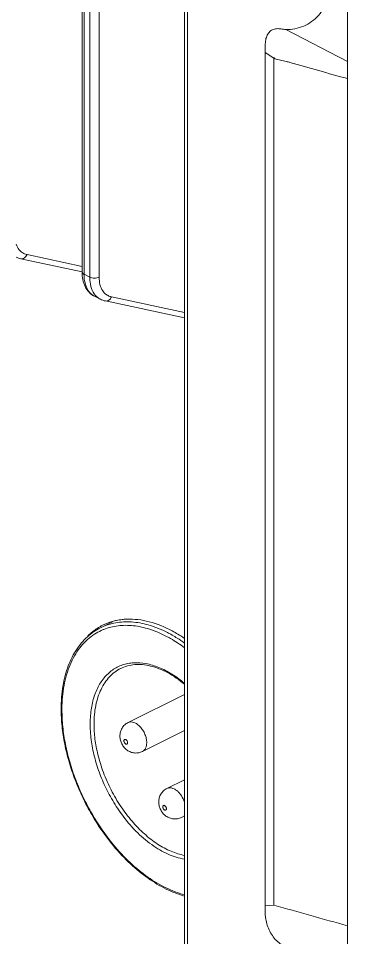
# Model space of a CAD drawing. Header units: millimetres. Extents: x 0 to 2382, y 0 to 1684.
# Drawn here: x 1961.9 to 1986.2, y 900.1 to 967.8 of the extents above; entities that cross this region are included whole.
import ezdxf

# ---------------------------------------------------------------- set-up
doc = ezdxf.new("R2010")
doc.units = ezdxf.units.MM
doc.layers.get('0').update_dxf_attribs({"lineweight": 13})

msp = doc.modelspace()

# ---------------------------------------------------------------- linework, layer by layer
at = {"lineweight": 9}
for p, q in [((1986.208, 1189.984), (1986.208, 853.966)), ((1966.632, 949.141), (1966.632, 1018.856)), ((1966.779, 1018.68), (1966.779, 948.964)), ((1967.191, 948.758), (1967.191, 1018.473)), ((1967.889, 1018.469), (1967.889, 948.753)), ((1974.178, 1016.732), (1974.178, 891.489)), ((1974.401, 891.03), (1974.401, 1016.258)), ((1981.649, 966.992), (1986.208, 964.639)), ((1980.139, 965.298), (1980.774, 964.888)), ((1980.139, 965.298), (1980.139, 902.459)), ((1980.774, 902.517), (1980.774, 964.888)), ((1966.632, 949.549), (1962.573, 950.42)), ((1962.124, 950.112), (1966.633, 949.145)), ((1966.779, 948.964), (1967.191, 948.758)), ((1967.542, 947.35), (1967.988, 947.127)), ((1967.988, 947.127), (1967.988, 947.127)), ((1968.347, 947.001), (1974.178, 945.75)), ((1974.178, 946.154), (1968.796, 947.309)), ((1967.979, 922.934), (1968.872, 923.38)), ((1970.024, 915.963), (1974.178, 918.04)), ((1965.147, 916.982), (1965.147, 916.897)), ((1971.088, 913.835), (1974.178, 915.379)), ((1972.888, 911.111), (1974.178, 911.756)), ((1973.952, 908.982), (1974.178, 909.095)), ((1980.774, 902.517), (1980.139, 902.459))]:
    msp.add_line(p, q, dxfattribs=at)
for centre, radius, start, end in [((1962.785, 951.41), 1.013, 243.3687, 257.90688), ((1969.008, 948.299), 1.013, 243.3687, 257.90688), ((1970.017, 919.38), 4.189, 106.02541, 116.51854), ((1970.051, 919.263), 4.312, 101.80646, 106.03006), ((1970.193, 919.179), 4.455, 131.03692, 134.64375), ((1969.955, 919.031), 4.376, 126.95584, 130.00112), ((1970.114, 919.268), 4.336, 128.89248, 131.02893), ((1970.06, 919.335), 4.25, 125.99676, 128.89409), ((1970.014, 919.399), 4.171, 119.94325, 125.99682), ((1969.997, 919.427), 4.139, 116.55566, 119.9335), ((1969.807, 919.278), 4.087, 113.48227, 116.5662), ((1969.727, 919.085), 4.024, 111.63865, 114.83969), ((1980.9, 916.85), 15.561, 219.77133, 220.00957)]:
    msp.add_arc(centre, radius, start, end, dxfattribs=at)
for points, knots in [([(1981.649, 966.992), (1982.097, 966.979), (1982.784, 967.107), (1983.573, 967.55), (1984.269, 968.183), (1984.894, 969.297), (1985.043, 970.323), (1985.04, 970.856)], [0, 0, 0, 0, 0.233896, 0.35079, 0.470009, 0.721508, 1, 1, 1, 1]), ([(1981.649, 966.992), (1981.532, 966.995), (1981.304, 967.032), (1980.969, 967.072), (1980.649, 966.99), (1980.398, 966.784), (1980.227, 966.487), (1980.138, 966.122), (1980.131, 965.718), (1980.139, 965.439), (1980.139, 965.298)], [0, 0, 0, 0, 0.12341, 0.243011, 0.352285, 0.460042, 0.576226, 0.706629, 0.851115, 1, 1, 1, 1]), ([(1980.773, 964.888), (1980.779, 964.893), (1980.795, 964.9), (1980.828, 964.882), (1980.841, 964.857), (1980.847, 964.84)], [0, 0, 0, 0, 0.215321, 0.460535, 1, 1, 1, 1]), ([(1980.847, 964.84), (1980.986, 964.806), (1981.262, 964.737), (1981.634, 964.653), (1981.863, 964.587), (1981.955, 964.56)], [0, 0, 0, 0, 0.374133, 0.748222, 1, 1, 1, 1]), ([(1986.206, 963.374), (1985.494, 963.562), (1984.078, 963.962), (1982.663, 964.364), (1981.955, 964.56)], [0, 0, 0, 0, 0.500768, 1, 1, 1, 1]), ([(1962.091, 950.674), (1962.057, 950.707), (1961.921, 950.853), (1961.827, 951.033), (1961.776, 951.176)], [0, 0, 0, 0, 0.238224, 1, 1, 1, 1]), ([(1962.124, 950.113), (1962.167, 950.103), (1962.261, 950.105), (1962.441, 950.189), (1962.535, 950.323), (1962.573, 950.42)], [0, 0, 0, 0, 0.224227, 0.463455, 1, 1, 1, 1]), ([(1966.632, 949.141), (1966.632, 948.951), (1966.665, 948.581), (1966.83, 948.064), (1967.119, 947.63), (1967.393, 947.424), (1967.542, 947.35)], [0, 0, 0, 0, 0.269976, 0.523615, 0.76416, 1, 1, 1, 1]), ([(1966.779, 948.964), (1966.757, 948.975), (1966.691, 949.013), (1966.632, 949.086), (1966.632, 949.141)], [0, 0, 0, 0, 0.307742, 1, 1, 1, 1]), ([(1966.904, 948.141), (1966.883, 948.203), (1966.806, 948.47), (1966.779, 948.751), (1966.779, 948.964)], [0, 0, 0, 0, 0.234567, 1, 1, 1, 1]), ([(1967.889, 948.753), (1967.781, 948.702), (1967.539, 948.666), (1967.297, 948.705), (1967.191, 948.758)], [0, 0, 0, 0, 0.501923, 1, 1, 1, 1]), ([(1967.191, 948.758), (1967.191, 948.684), (1967.201, 948.405), (1967.253, 948.126), (1967.322, 947.932)], [0, 0, 0, 0, 0.264671, 1, 1, 1, 1]), ([(1967.998, 948.065), (1967.98, 948.116), (1967.913, 948.34), (1967.889, 948.575), (1967.889, 948.753)], [0, 0, 0, 0, 0.235832, 1, 1, 1, 1]), ([(1967.226, 947.586), (1967.191, 947.623), (1967.054, 947.788), (1966.957, 947.986), (1966.904, 948.141)], [0, 0, 0, 0, 0.236563, 1, 1, 1, 1]), ([(1967.542, 947.35), (1967.454, 947.394), (1967.344, 947.47), (1967.249, 947.562), (1967.226, 947.586)], [0, 0, 0, 0, 0.744907, 1, 1, 1, 1]), ([(1967.322, 947.932), (1967.343, 947.872), (1967.433, 947.653), (1967.572, 947.451), (1967.698, 947.331)], [0, 0, 0, 0, 0.265452, 1, 1, 1, 1]), ([(1968.313, 947.563), (1968.279, 947.595), (1968.144, 947.742), (1968.049, 947.922), (1967.998, 948.065)], [0, 0, 0, 0, 0.238224, 1, 1, 1, 1]), ([(1968.347, 947.001), (1968.39, 946.992), (1968.483, 946.993), (1968.664, 947.078), (1968.758, 947.211), (1968.796, 947.309)], [0, 0, 0, 0, 0.224227, 0.463455, 1, 1, 1, 1]), ([(1968.179, 923.027), (1968.348, 923.1), (1968.701, 923.226), (1969.256, 923.344), (1969.835, 923.391), (1970.649, 923.36), (1971.712, 923.135), (1972.527, 922.792), (1972.935, 922.583)], [0, 0, 0, 0, 0.11252, 0.226789, 0.343947, 0.464977, 0.721274, 1, 1, 1, 1]), ([(1969.726, 923.564), (1969.678, 923.56), (1969.492, 923.542), (1969.306, 923.512), (1969.169, 923.483)], [0, 0, 0, 0, 0.25244, 1, 1, 1, 1]), ([(1973.066, 922.817), (1972.523, 923.088), (1971.436, 923.502), (1970.268, 923.608), (1969.726, 923.564)], [0, 0, 0, 0, 0.527223, 1, 1, 1, 1]), ([(1967.325, 922.528), (1967.376, 922.567), (1967.585, 922.716), (1967.807, 922.848), (1967.979, 922.934)], [0, 0, 0, 0, 0.251137, 1, 1, 1, 1]), ([(1967.406, 922.372), (1967.456, 922.407), (1967.657, 922.543), (1967.871, 922.66), (1968.036, 922.736)], [0, 0, 0, 0, 0.250926, 1, 1, 1, 1]), ([(1968.243, 922.825), (1968.407, 922.89), (1968.749, 923), (1969.284, 923.1), (1969.84, 923.133), (1970.621, 923.09), (1971.638, 922.864), (1972.418, 922.532), (1972.808, 922.331)], [0, 0, 0, 0, 0.112385, 0.226711, 0.344028, 0.465236, 0.721695, 1, 1, 1, 1]), ([(1972.935, 922.583), (1972.979, 922.56), (1973.159, 922.466), (1973.334, 922.367), (1973.465, 922.289)], [0, 0, 0, 0, 0.246942, 1, 1, 1, 1]), ([(1974.187, 922.156), (1974.095, 922.219), (1973.732, 922.457), (1973.355, 922.672), (1973.066, 922.817)], [0, 0, 0, 0, 0.256648, 1, 1, 1, 1]), ([(1965.088, 916.967), (1965.088, 917.528), (1965.148, 918.356), (1965.371, 919.411), (1965.669, 920.354), (1966.098, 921.212), (1966.659, 921.935), (1966.976, 922.243), (1967.143, 922.383)], [0, 0, 0, 0, 0.281911, 0.414386, 0.54116, 0.778567, 0.890873, 1, 1, 1, 1]), ([(1965.147, 916.982), (1965.151, 917.559), (1965.244, 918.663), (1965.612, 919.969), (1966.052, 920.87), (1966.439, 921.457), (1966.887, 921.963), (1967.228, 922.247), (1967.406, 922.372)], [0, 0, 0, 0, 0.285784, 0.545472, 0.666165, 0.781431, 0.892275, 1, 1, 1, 1]), ([(1972.808, 922.331), (1972.925, 922.271), (1973.4, 922.013), (1973.852, 921.714), (1974.18, 921.47)], [0, 0, 0, 0, 0.242302, 1, 1, 1, 1]), ([(1973.465, 922.289), (1973.525, 922.253), (1973.769, 922.104), (1974.006, 921.945), (1974.181, 921.82)], [0, 0, 0, 0, 0.246115, 1, 1, 1, 1]), ([(1974.18, 918.851), (1973.884, 919.1), (1973.281, 919.544), (1972.324, 920.041), (1971.375, 920.332), (1970.596, 920.391), (1970.015, 920.32), (1969.606, 920.212), (1969.221, 920.05), (1968.862, 919.834), (1968.534, 919.566), (1968.133, 919.136), (1967.72, 918.47), (1967.39, 917.529), (1967.223, 916.459), (1967.221, 915.292), (1967.382, 914.062), (1967.703, 912.803), (1968.173, 911.554), (1968.779, 910.352), (1969.267, 909.597), (1969.529, 909.236)], [0, 0, 0, 0, 0.066917, 0.128725, 0.18533, 0.237331, 0.262063, 0.286232, 0.310117, 0.334017, 0.358231, 0.383037, 0.435248, 0.492112, 0.55419, 0.621356, 0.69296, 0.767973, 0.845111, 0.922944, 1, 1, 1, 1]), ([(1969.475, 919.942), (1969.322, 919.866), (1969.026, 919.682), (1968.633, 919.328), (1968.293, 918.898), (1968.01, 918.399), (1967.788, 917.837), (1967.569, 916.991), (1967.511, 916.315), (1967.511, 915.856)], [0, 0, 0, 0, 0.107708, 0.217563, 0.331491, 0.451036, 0.577282, 0.710839, 1, 1, 1, 1]), ([(1974.181, 918.779), (1973.793, 919.104), (1973.184, 919.531), (1972.319, 919.937), (1971.697, 920.138), (1971.094, 920.241), (1970.516, 920.245), (1969.972, 920.151), (1969.634, 920.022), (1969.476, 919.943)], [0, 0, 0, 0, 0.296355, 0.432094, 0.559182, 0.678074, 0.789864, 0.896361, 1, 1, 1, 1]), ([(1968.94, 906.895), (1968.345, 907.61), (1967.541, 908.77), (1966.664, 910.429), (1966.105, 911.728), (1965.659, 913.051), (1965.334, 914.376), (1965.135, 915.682), (1965.088, 916.545), (1965.088, 916.967)], [0, 0, 0, 0, 0.253943, 0.383281, 0.512327, 0.639737, 0.764222, 0.884644, 1, 1, 1, 1]), ([(1968.934, 906.975), (1968.349, 907.68), (1967.559, 908.825), (1966.696, 910.461), (1966.146, 911.741), (1965.708, 913.044), (1965.388, 914.349), (1965.193, 915.633), (1965.147, 916.482), (1965.147, 916.897)], [0, 0, 0, 0, 0.254148, 0.383604, 0.512744, 0.640199, 0.764656, 0.884937, 1, 1, 1, 1]), ([(1967.511, 915.856), (1967.511, 915.486), (1967.564, 914.727), (1967.705, 913.979), (1967.797, 913.601)], [0, 0, 0, 0, 0.486918, 1, 1, 1, 1]), ([(1970.024, 915.963), (1969.933, 915.918), (1969.762, 915.8), (1969.568, 915.558), (1969.448, 915.273), (1969.422, 915.068), (1969.422, 914.966)], [0, 0, 0, 0, 0.25012, 0.500168, 0.750094, 1, 1, 1, 1]), ([(1970.024, 915.963), (1970.055, 915.979), (1970.121, 916.003), (1970.268, 916.021), (1970.471, 915.981), (1970.707, 915.851), (1970.93, 915.651), (1971.124, 915.394), (1971.275, 915.1), (1971.372, 914.791), (1971.397, 914.58), (1971.397, 914.478)], [0, 0, 0, 0, 0.044803, 0.091024, 0.191743, 0.30778, 0.438551, 0.579771, 0.725084, 0.867351, 1, 1, 1, 1]), ([(1969.422, 914.966), (1969.422, 914.866), (1969.447, 914.666), (1969.553, 914.382), (1969.722, 914.13), (1969.944, 913.925), (1970.21, 913.781), (1970.504, 913.712), (1970.807, 913.726), (1970.999, 913.79), (1971.088, 913.835)], [0, 0, 0, 0, 0.125028, 0.250462, 0.375831, 0.500805, 0.625535, 0.750273, 0.8751, 1, 1, 1, 1]), ([(1969.714, 914.613), (1969.714, 914.632), (1969.719, 914.669), (1969.745, 914.706), (1969.774, 914.721), (1969.807, 914.726), (1969.854, 914.712), (1969.904, 914.672), (1969.947, 914.615), (1969.975, 914.549), (1969.983, 914.501), (1969.983, 914.478)], [0, 0, 0, 0, 0.120988, 0.220914, 0.26787, 0.316258, 0.425549, 0.557476, 0.705978, 0.858213, 1, 1, 1, 1]), ([(1969.983, 914.478), (1969.983, 914.459), (1969.978, 914.422), (1969.952, 914.385), (1969.924, 914.37), (1969.89, 914.365), (1969.844, 914.379), (1969.793, 914.419), (1969.751, 914.476), (1969.722, 914.542), (1969.714, 914.59), (1969.714, 914.613)], [0, 0, 0, 0, 0.120988, 0.220915, 0.267871, 0.316259, 0.425549, 0.557476, 0.705979, 0.858214, 1, 1, 1, 1]), ([(1971.397, 914.478), (1971.397, 914.406), (1971.386, 914.268), (1971.327, 914.08), (1971.228, 913.929), (1971.137, 913.859), (1971.088, 913.835)], [0, 0, 0, 0, 0.289634, 0.549548, 0.782809, 1, 1, 1, 1]), ([(1967.797, 913.601), (1967.906, 913.155), (1968.183, 912.267), (1968.75, 910.989), (1969.456, 909.786), (1970.278, 908.698), (1971.047, 907.905), (1971.698, 907.364), (1972.338, 906.909), (1973.149, 906.465), (1973.841, 906.246), (1974.178, 906.183)], [0, 0, 0, 0, 0.134435, 0.271541, 0.408382, 0.542019, 0.669768, 0.730763, 0.78952, 0.899678, 1, 1, 1, 1]), ([(1972.888, 911.111), (1972.796, 911.065), (1972.626, 910.947), (1972.432, 910.706), (1972.312, 910.42), (1972.285, 910.215), (1972.285, 910.114)], [0, 0, 0, 0, 0.25012, 0.500168, 0.750094, 1, 1, 1, 1]), ([(1972.888, 911.111), (1972.938, 911.136), (1973.052, 911.168), (1973.238, 911.153), (1973.43, 911.081), (1973.619, 910.957), (1973.798, 910.788), (1974.012, 910.511), (1974.13, 910.267), (1974.184, 910.096)], [0, 0, 0, 0, 0.091928, 0.191022, 0.301853, 0.425691, 0.56111, 0.704992, 1, 1, 1, 1]), ([(1972.285, 910.113), (1972.285, 910.014), (1972.311, 909.813), (1972.417, 909.53), (1972.585, 909.278), (1972.807, 909.072), (1973.073, 908.929), (1973.368, 908.86), (1973.671, 908.873), (1973.863, 908.937), (1973.952, 908.982)], [0, 0, 0, 0, 0.125028, 0.250462, 0.375831, 0.500805, 0.625535, 0.750273, 0.8751, 1, 1, 1, 1]), ([(1972.578, 909.76), (1972.578, 909.78), (1972.583, 909.816), (1972.609, 909.854), (1972.638, 909.868), (1972.671, 909.873), (1972.718, 909.859), (1972.768, 909.819), (1972.81, 909.763), (1972.839, 909.696), (1972.847, 909.649), (1972.847, 909.626)], [0, 0, 0, 0, 0.120988, 0.220914, 0.26787, 0.316258, 0.425549, 0.557476, 0.705978, 0.858213, 1, 1, 1, 1]), ([(1972.847, 909.626), (1972.847, 909.606), (1972.842, 909.57), (1972.816, 909.532), (1972.787, 909.517), (1972.754, 909.513), (1972.707, 909.527), (1972.657, 909.566), (1972.615, 909.623), (1972.586, 909.689), (1972.578, 909.737), (1972.578, 909.76)], [0, 0, 0, 0, 0.120988, 0.220915, 0.267871, 0.316259, 0.425549, 0.557476, 0.705979, 0.858214, 1, 1, 1, 1]), ([(1969.529, 909.236), (1969.853, 908.792), (1970.539, 907.974), (1971.527, 907.114), (1972.353, 906.578), (1973.143, 906.173), (1973.769, 905.974), (1974.182, 905.908)], [0, 0, 0, 0, 0.281632, 0.545047, 0.668286, 0.78526, 1, 1, 1, 1]), ([(1974.18, 903.289), (1973.715, 903.409), (1972.771, 903.769), (1971.42, 904.579), (1970.114, 905.658), (1969.317, 906.513), (1968.934, 906.975)], [0, 0, 0, 0, 0.221117, 0.462644, 0.723336, 1, 1, 1, 1]), ([(1974.181, 903.191), (1973.718, 903.317), (1972.781, 903.683), (1971.443, 904.491), (1970.15, 905.555), (1969.361, 906.394), (1968.982, 906.846)], [0, 0, 0, 0, 0.223252, 0.465275, 0.725113, 1, 1, 1, 1]), ([(1981.65, 899.35), (1981.537, 899.446), (1981.297, 899.621), (1980.942, 899.908), (1980.645, 900.277), (1980.407, 900.697), (1980.239, 901.145), (1980.112, 901.734), (1980.14, 902.175), (1980.139, 902.459)], [0, 0, 0, 0, 0.12178, 0.244524, 0.374298, 0.507703, 0.639929, 0.766548, 1, 1, 1, 1]), ([(1980.773, 902.516), (1981.678, 902.265), (1983.49, 901.763), (1985.296, 901.242), (1986.206, 901.003)], [0, 0, 0, 0, 0.499848, 1, 1, 1, 1])]:
    msp.add_open_spline(points, degree=3, knots=knots, dxfattribs=at)
for points in [[(1962.124, 950.112), (1962, 950.139), (1961.879, 950.181), (1961.765, 950.238)], [(1962.332, 950.505), (1962.244, 950.549), (1962.162, 950.607), (1962.091, 950.674)], [(1968.554, 947.394), (1968.466, 947.438), (1968.385, 947.495), (1968.313, 947.563)], [(1967.698, 947.331), (1967.784, 947.249), (1967.882, 947.18), (1967.988, 947.127)], [(1968.347, 947.001), (1968.223, 947.028), (1968.101, 947.07), (1967.988, 947.127)]]:
    msp.add_open_spline(points, degree=3, dxfattribs=at)

doc.saveas('drawing.dxf')
